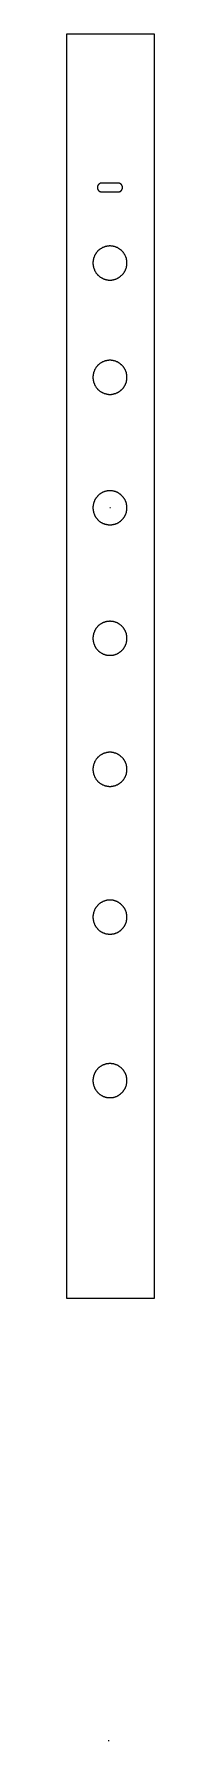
# Model space of a CAD drawing. Header units: inches. Extents: x -0.3 to 0.3, y -8.1 to 3.9.
import ezdxf

# ---------------------------------------------------------------- set-up
doc = ezdxf.new("R2010")
doc.units = ezdxf.units.IN
doc.header["$MEASUREMENT"] = 0
doc.layers.add('Default', color=18, linetype='Continuous', true_color=0x000000)
doc.layers.add('WARBL 4.6 top holes', color=18, linetype='Continuous', true_color=0x000000)

msp = doc.modelspace()

# ---------------------------------------------------------------- linework, layer by layer
at = {"layer": 'Default'}
msp.add_lwpolyline([(-0.01, -8.078), (-0.017, -8.078)], dxfattribs=at)
at = {"layer": 'WARBL 4.6 top holes'}
for points in [[(-0.312, 3.937), (-0.312, -4.961), (0.312, -4.961), (0.312, 3.937)], [(0.312, 3.937), (-0.312, 3.937)], [(-0.061, 2.888), (-0.062, 2.888), (-0.063, 2.888), (-0.065, 2.888), (-0.066, 2.888), (-0.067, 2.888), (-0.068, 2.888), (-0.069, 2.888), (-0.07, 2.887), (-0.071, 2.887), (-0.072, 2.887), (-0.073, 2.886), (-0.074, 2.886), (-0.075, 2.885), (-0.076, 2.885), (-0.077, 2.884), (-0.078, 2.884), (-0.078, 2.883), (-0.079, 2.883), (-0.08, 2.882), (-0.081, 2.881), (-0.082, 2.881), (-0.083, 2.88), (-0.083, 2.879), (-0.084, 2.879), (-0.085, 2.878), (-0.086, 2.877), (-0.086, 2.876), (-0.087, 2.875), (-0.087, 2.874), (-0.088, 2.873), (-0.089, 2.872), (-0.089, 2.872), (-0.09, 2.871), (-0.09, 2.87), (-0.09, 2.869), (-0.091, 2.868), (-0.091, 2.867), (-0.091, 2.866), (-0.092, 2.865), (-0.092, 2.864), (-0.092, 2.862), (-0.092, 2.861), (-0.092, 2.86), (-0.093, 2.859), (-0.093, 2.858), (-0.093, 2.857)], [(0.053, 2.888), (-0.061, 2.888)], [(0.085, 2.857), (0.085, 2.858), (0.085, 2.859), (0.084, 2.86), (0.084, 2.861), (0.084, 2.862), (0.084, 2.864), (0.084, 2.865), (0.083, 2.866), (0.083, 2.867), (0.083, 2.868), (0.082, 2.869), (0.082, 2.87), (0.082, 2.871), (0.081, 2.872), (0.081, 2.872), (0.08, 2.873), (0.079, 2.874), (0.079, 2.875), (0.078, 2.876), (0.078, 2.877), (0.077, 2.878), (0.076, 2.879), (0.075, 2.879), (0.075, 2.88), (0.074, 2.881), (0.073, 2.881), (0.072, 2.882), (0.071, 2.883), (0.07, 2.883), (0.07, 2.884), (0.069, 2.884), (0.068, 2.885), (0.067, 2.885), (0.066, 2.886), (0.065, 2.886), (0.064, 2.887), (0.063, 2.887), (0.062, 2.887), (0.061, 2.888), (0.06, 2.888), (0.059, 2.888), (0.058, 2.888), (0.057, 2.888), (0.055, 2.888), (0.054, 2.888), (0.053, 2.888)], [(-0.093, 2.857), (-0.093, 2.856), (-0.093, 2.855), (-0.092, 2.854), (-0.092, 2.853), (-0.092, 2.852), (-0.092, 2.851), (-0.092, 2.85), (-0.091, 2.849), (-0.091, 2.848), (-0.091, 2.847), (-0.09, 2.846), (-0.09, 2.845), (-0.09, 2.844), (-0.089, 2.843), (-0.089, 2.842), (-0.088, 2.841), (-0.087, 2.84), (-0.087, 2.839), (-0.086, 2.838), (-0.086, 2.837), (-0.085, 2.837), (-0.084, 2.836), (-0.083, 2.835), (-0.083, 2.834), (-0.082, 2.834), (-0.081, 2.833), (-0.08, 2.832), (-0.079, 2.832), (-0.078, 2.831), (-0.078, 2.83), (-0.077, 2.83), (-0.076, 2.829), (-0.075, 2.829), (-0.074, 2.829), (-0.073, 2.828), (-0.072, 2.828), (-0.071, 2.827), (-0.07, 2.827), (-0.069, 2.827), (-0.068, 2.827), (-0.067, 2.826), (-0.066, 2.826), (-0.065, 2.826), (-0.063, 2.826), (-0.062, 2.826), (-0.061, 2.826)], [(-0.061, 2.826), (0.053, 2.826)], [(0.053, 2.826), (0.054, 2.826), (0.055, 2.826), (0.057, 2.826), (0.058, 2.826), (0.059, 2.826), (0.06, 2.827), (0.061, 2.827), (0.062, 2.827), (0.063, 2.827), (0.064, 2.828), (0.065, 2.828), (0.066, 2.829), (0.067, 2.829), (0.068, 2.829), (0.069, 2.83), (0.07, 2.83), (0.07, 2.831), (0.071, 2.832), (0.072, 2.832), (0.073, 2.833), (0.074, 2.834), (0.075, 2.834), (0.075, 2.835), (0.076, 2.836), (0.077, 2.837), (0.078, 2.837), (0.078, 2.838), (0.079, 2.839), (0.079, 2.84), (0.08, 2.841), (0.081, 2.842), (0.081, 2.843), (0.082, 2.844), (0.082, 2.845), (0.082, 2.846), (0.083, 2.847), (0.083, 2.848), (0.083, 2.849), (0.084, 2.85), (0.084, 2.851), (0.084, 2.852), (0.084, 2.853), (0.084, 2.854), (0.085, 2.855), (0.085, 2.856), (0.085, 2.857)], [(0, 0.602), (-0.004, 0.602)]]:
    msp.add_lwpolyline(points, dxfattribs=at)
for points in [[(-0.004, 2.446), (-0.007, 2.446), (-0.009, 2.446), (-0.012, 2.445), (-0.015, 2.445), (-0.017, 2.445), (-0.02, 2.445), (-0.023, 2.444), (-0.026, 2.444), (-0.028, 2.443), (-0.031, 2.443), (-0.034, 2.442), (-0.037, 2.441), (-0.04, 2.44), (-0.042, 2.439), (-0.045, 2.438), (-0.048, 2.437), (-0.051, 2.436), (-0.054, 2.435), (-0.056, 2.434), (-0.059, 2.432), (-0.062, 2.431), (-0.064, 2.429), (-0.067, 2.428), (-0.07, 2.426), (-0.072, 2.424), (-0.075, 2.423), (-0.077, 2.421), (-0.079, 2.419), (-0.082, 2.417), (-0.084, 2.415), (-0.086, 2.413), (-0.089, 2.411), (-0.091, 2.408), (-0.093, 2.406), (-0.095, 2.404), (-0.097, 2.401), (-0.099, 2.399), (-0.101, 2.396), (-0.103, 2.394), (-0.104, 2.391), (-0.106, 2.389), (-0.108, 2.386), (-0.109, 2.383), (-0.11, 2.381), (-0.112, 2.378), (-0.113, 2.375), (-0.114, 2.373), (-0.115, 2.37), (-0.116, 2.367), (-0.117, 2.364), (-0.118, 2.361), (-0.119, 2.359), (-0.12, 2.356), (-0.121, 2.353), (-0.121, 2.35), (-0.122, 2.348), (-0.122, 2.345), (-0.123, 2.342), (-0.123, 2.339), (-0.123, 2.336), (-0.124, 2.334), (-0.124, 2.331), (-0.124, 2.328), (-0.124, 2.326), (-0.124, 2.323), (-0.124, 2.32), (-0.124, 2.318), (-0.123, 2.315), (-0.123, 2.312), (-0.123, 2.309), (-0.122, 2.307), (-0.122, 2.304), (-0.121, 2.301), (-0.121, 2.298), (-0.12, 2.295), (-0.119, 2.293), (-0.118, 2.29), (-0.117, 2.287), (-0.116, 2.284), (-0.115, 2.282), (-0.114, 2.279), (-0.113, 2.276), (-0.112, 2.273), (-0.11, 2.271), (-0.109, 2.268), (-0.108, 2.265), (-0.106, 2.263), (-0.104, 2.26), (-0.103, 2.257), (-0.101, 2.255), (-0.099, 2.252), (-0.097, 2.25), (-0.095, 2.248), (-0.093, 2.245), (-0.091, 2.243), (-0.089, 2.241), (-0.086, 2.239), (-0.084, 2.237), (-0.082, 2.235), (-0.079, 2.233), (-0.077, 2.231), (-0.075, 2.229), (-0.072, 2.227), (-0.07, 2.225), (-0.067, 2.224), (-0.064, 2.222), (-0.062, 2.221), (-0.059, 2.219), (-0.056, 2.218), (-0.054, 2.216), (-0.051, 2.215), (-0.048, 2.214), (-0.045, 2.213), (-0.042, 2.212), (-0.04, 2.211), (-0.037, 2.21), (-0.034, 2.21), (-0.031, 2.209), (-0.028, 2.208), (-0.026, 2.208), (-0.023, 2.207), (-0.02, 2.207), (-0.017, 2.206), (-0.015, 2.206), (-0.012, 2.206), (-0.009, 2.206), (-0.007, 2.206), (-0.004, 2.206), (-0.001, 2.206), (0.001, 2.206), (0.004, 2.206), (0.007, 2.206), (0.01, 2.206), (0.012, 2.207), (0.015, 2.207), (0.018, 2.208), (0.021, 2.208), (0.024, 2.209), (0.026, 2.21), (0.029, 2.21), (0.032, 2.211), (0.035, 2.212), (0.038, 2.213), (0.04, 2.214), (0.043, 2.215), (0.046, 2.216), (0.049, 2.218), (0.051, 2.219), (0.054, 2.221), (0.057, 2.222), (0.059, 2.224), (0.062, 2.225), (0.064, 2.227), (0.067, 2.229), (0.069, 2.231), (0.072, 2.233), (0.074, 2.235), (0.076, 2.237), (0.079, 2.239), (0.081, 2.241), (0.083, 2.243), (0.085, 2.245), (0.087, 2.248), (0.089, 2.25), (0.091, 2.252), (0.093, 2.255), (0.095, 2.257), (0.097, 2.26), (0.098, 2.263), (0.1, 2.265), (0.101, 2.268), (0.103, 2.271), (0.104, 2.273), (0.105, 2.276), (0.107, 2.279), (0.108, 2.282), (0.109, 2.284), (0.11, 2.287), (0.111, 2.29), (0.112, 2.293), (0.112, 2.295), (0.113, 2.298), (0.114, 2.301), (0.114, 2.304), (0.115, 2.307), (0.115, 2.309), (0.115, 2.312), (0.116, 2.315), (0.116, 2.318), (0.116, 2.32), (0.116, 2.323), (0.116, 2.326), (0.116, 2.328), (0.116, 2.331), (0.116, 2.334), (0.116, 2.336), (0.115, 2.339), (0.115, 2.342), (0.115, 2.345), (0.114, 2.348), (0.114, 2.35), (0.113, 2.353), (0.112, 2.356), (0.112, 2.359), (0.111, 2.361), (0.11, 2.364), (0.109, 2.367), (0.108, 2.37), (0.107, 2.373), (0.105, 2.375), (0.104, 2.378), (0.103, 2.381), (0.101, 2.383), (0.1, 2.386), (0.098, 2.389), (0.097, 2.391), (0.095, 2.394), (0.093, 2.396), (0.091, 2.399), (0.089, 2.401), (0.087, 2.404), (0.085, 2.406), (0.083, 2.408), (0.081, 2.411), (0.079, 2.413), (0.076, 2.415), (0.074, 2.417), (0.072, 2.419), (0.069, 2.421), (0.067, 2.423), (0.064, 2.424), (0.062, 2.426), (0.059, 2.428), (0.057, 2.429), (0.054, 2.431), (0.051, 2.432), (0.049, 2.434), (0.046, 2.435), (0.043, 2.436), (0.04, 2.437), (0.038, 2.438), (0.035, 2.439), (0.032, 2.44), (0.029, 2.441), (0.026, 2.442), (0.024, 2.443), (0.021, 2.443), (0.018, 2.444), (0.015, 2.444), (0.012, 2.445), (0.01, 2.445), (0.007, 2.445), (0.004, 2.445), (0.001, 2.446), (-0.001, 2.446)], [(-0.004, 1.641), (-0.007, 1.641), (-0.009, 1.641), (-0.012, 1.641), (-0.015, 1.64), (-0.017, 1.64), (-0.02, 1.64), (-0.023, 1.639), (-0.026, 1.639), (-0.028, 1.638), (-0.031, 1.638), (-0.034, 1.637), (-0.037, 1.636), (-0.04, 1.635), (-0.042, 1.635), (-0.045, 1.634), (-0.048, 1.633), (-0.051, 1.631), (-0.054, 1.63), (-0.056, 1.629), (-0.059, 1.628), (-0.062, 1.626), (-0.064, 1.625), (-0.067, 1.623), (-0.07, 1.621), (-0.072, 1.62), (-0.075, 1.618), (-0.077, 1.616), (-0.079, 1.614), (-0.082, 1.612), (-0.084, 1.61), (-0.086, 1.608), (-0.089, 1.606), (-0.091, 1.604), (-0.093, 1.601), (-0.095, 1.599), (-0.097, 1.597), (-0.099, 1.594), (-0.101, 1.592), (-0.103, 1.589), (-0.104, 1.587), (-0.106, 1.584), (-0.108, 1.581), (-0.109, 1.579), (-0.11, 1.576), (-0.112, 1.573), (-0.113, 1.571), (-0.114, 1.568), (-0.115, 1.565), (-0.116, 1.562), (-0.117, 1.56), (-0.118, 1.557), (-0.119, 1.554), (-0.12, 1.551), (-0.121, 1.548), (-0.121, 1.546), (-0.122, 1.543), (-0.122, 1.54), (-0.123, 1.537), (-0.123, 1.534), (-0.123, 1.532), (-0.124, 1.529), (-0.124, 1.526), (-0.124, 1.524), (-0.124, 1.521), (-0.124, 1.518), (-0.124, 1.516), (-0.124, 1.513), (-0.123, 1.51), (-0.123, 1.507), (-0.123, 1.505), (-0.122, 1.502), (-0.122, 1.499), (-0.121, 1.496), (-0.121, 1.494), (-0.12, 1.491), (-0.119, 1.488), (-0.118, 1.485), (-0.117, 1.482), (-0.116, 1.48), (-0.115, 1.477), (-0.114, 1.474), (-0.113, 1.471), (-0.112, 1.469), (-0.11, 1.466), (-0.109, 1.463), (-0.108, 1.461), (-0.106, 1.458), (-0.104, 1.455), (-0.103, 1.453), (-0.101, 1.45), (-0.099, 1.448), (-0.097, 1.445), (-0.095, 1.443), (-0.093, 1.441), (-0.091, 1.438), (-0.089, 1.436), (-0.086, 1.434), (-0.084, 1.432), (-0.082, 1.43), (-0.079, 1.428), (-0.077, 1.426), (-0.075, 1.424), (-0.072, 1.422), (-0.07, 1.421), (-0.067, 1.419), (-0.064, 1.417), (-0.062, 1.416), (-0.059, 1.414), (-0.056, 1.413), (-0.054, 1.412), (-0.051, 1.411), (-0.048, 1.409), (-0.045, 1.408), (-0.042, 1.407), (-0.04, 1.406), (-0.037, 1.406), (-0.034, 1.405), (-0.031, 1.404), (-0.028, 1.404), (-0.026, 1.403), (-0.023, 1.402), (-0.02, 1.402), (-0.017, 1.402), (-0.015, 1.401), (-0.012, 1.401), (-0.009, 1.401), (-0.007, 1.401), (-0.004, 1.401), (-0.001, 1.401), (0.001, 1.401), (0.004, 1.401), (0.007, 1.401), (0.01, 1.402), (0.012, 1.402), (0.015, 1.402), (0.018, 1.403), (0.021, 1.404), (0.024, 1.404), (0.026, 1.405), (0.029, 1.406), (0.032, 1.406), (0.035, 1.407), (0.038, 1.408), (0.04, 1.409), (0.043, 1.411), (0.046, 1.412), (0.049, 1.413), (0.051, 1.414), (0.054, 1.416), (0.057, 1.417), (0.059, 1.419), (0.062, 1.421), (0.064, 1.422), (0.067, 1.424), (0.069, 1.426), (0.072, 1.428), (0.074, 1.43), (0.076, 1.432), (0.079, 1.434), (0.081, 1.436), (0.083, 1.438), (0.085, 1.441), (0.087, 1.443), (0.089, 1.445), (0.091, 1.448), (0.093, 1.45), (0.095, 1.453), (0.097, 1.455), (0.098, 1.458), (0.1, 1.461), (0.101, 1.463), (0.103, 1.466), (0.104, 1.469), (0.105, 1.471), (0.107, 1.474), (0.108, 1.477), (0.109, 1.48), (0.11, 1.482), (0.111, 1.485), (0.112, 1.488), (0.112, 1.491), (0.113, 1.494), (0.114, 1.496), (0.114, 1.499), (0.115, 1.502), (0.115, 1.505), (0.115, 1.507), (0.116, 1.51), (0.116, 1.513), (0.116, 1.516), (0.116, 1.518), (0.116, 1.521), (0.116, 1.524), (0.116, 1.526), (0.116, 1.529), (0.116, 1.532), (0.115, 1.534), (0.115, 1.537), (0.115, 1.54), (0.114, 1.543), (0.114, 1.546), (0.113, 1.548), (0.112, 1.551), (0.112, 1.554), (0.111, 1.557), (0.11, 1.56), (0.109, 1.562), (0.108, 1.565), (0.107, 1.568), (0.105, 1.571), (0.104, 1.573), (0.103, 1.576), (0.101, 1.579), (0.1, 1.581), (0.098, 1.584), (0.097, 1.587), (0.095, 1.589), (0.093, 1.592), (0.091, 1.594), (0.089, 1.597), (0.087, 1.599), (0.085, 1.601), (0.083, 1.604), (0.081, 1.606), (0.079, 1.608), (0.076, 1.61), (0.074, 1.612), (0.072, 1.614), (0.069, 1.616), (0.067, 1.618), (0.064, 1.62), (0.062, 1.621), (0.059, 1.623), (0.057, 1.625), (0.054, 1.626), (0.051, 1.628), (0.049, 1.629), (0.046, 1.63), (0.043, 1.631), (0.04, 1.633), (0.038, 1.634), (0.035, 1.635), (0.032, 1.635), (0.029, 1.636), (0.026, 1.637), (0.024, 1.638), (0.021, 1.638), (0.018, 1.639), (0.015, 1.639), (0.012, 1.64), (0.01, 1.64), (0.007, 1.64), (0.004, 1.641), (0.001, 1.641), (-0.001, 1.641)], [(-0.004, 0.722), (-0.007, 0.722), (-0.009, 0.722), (-0.012, 0.722), (-0.015, 0.722), (-0.017, 0.722), (-0.02, 0.721), (-0.023, 0.721), (-0.026, 0.72), (-0.028, 0.72), (-0.031, 0.719), (-0.034, 0.719), (-0.037, 0.718), (-0.04, 0.717), (-0.042, 0.716), (-0.045, 0.715), (-0.048, 0.714), (-0.051, 0.713), (-0.054, 0.712), (-0.056, 0.71), (-0.059, 0.709), (-0.062, 0.708), (-0.064, 0.706), (-0.067, 0.705), (-0.07, 0.703), (-0.072, 0.701), (-0.075, 0.699), (-0.077, 0.698), (-0.079, 0.696), (-0.082, 0.694), (-0.084, 0.692), (-0.086, 0.689), (-0.089, 0.687), (-0.091, 0.685), (-0.093, 0.683), (-0.095, 0.68), (-0.097, 0.678), (-0.099, 0.676), (-0.101, 0.673), (-0.103, 0.671), (-0.104, 0.668), (-0.106, 0.666), (-0.108, 0.663), (-0.109, 0.66), (-0.11, 0.658), (-0.112, 0.655), (-0.113, 0.652), (-0.114, 0.649), (-0.115, 0.647), (-0.116, 0.644), (-0.117, 0.641), (-0.118, 0.638), (-0.119, 0.635), (-0.12, 0.633), (-0.121, 0.63), (-0.121, 0.627), (-0.122, 0.624), (-0.122, 0.622), (-0.123, 0.619), (-0.123, 0.616), (-0.123, 0.613), (-0.124, 0.611), (-0.124, 0.608), (-0.124, 0.605), (-0.124, 0.602), (-0.124, 0.6), (-0.124, 0.597), (-0.124, 0.594), (-0.123, 0.592), (-0.123, 0.589), (-0.123, 0.586), (-0.122, 0.583), (-0.122, 0.581), (-0.121, 0.578), (-0.121, 0.575), (-0.12, 0.572), (-0.119, 0.569), (-0.118, 0.567), (-0.117, 0.564), (-0.116, 0.561), (-0.115, 0.558), (-0.114, 0.556), (-0.113, 0.553), (-0.112, 0.55), (-0.11, 0.547), (-0.109, 0.545), (-0.108, 0.542), (-0.106, 0.539), (-0.104, 0.537), (-0.103, 0.534), (-0.101, 0.532), (-0.099, 0.529), (-0.097, 0.527), (-0.095, 0.524), (-0.093, 0.522), (-0.091, 0.52), (-0.089, 0.518), (-0.086, 0.515), (-0.084, 0.513), (-0.082, 0.511), (-0.079, 0.509), (-0.077, 0.507), (-0.075, 0.506), (-0.072, 0.504), (-0.07, 0.502), (-0.067, 0.5), (-0.064, 0.499), (-0.062, 0.497), (-0.059, 0.496), (-0.056, 0.494), (-0.054, 0.493), (-0.051, 0.492), (-0.048, 0.491), (-0.045, 0.49), (-0.042, 0.489), (-0.04, 0.488), (-0.037, 0.487), (-0.034, 0.486), (-0.031, 0.486), (-0.028, 0.485), (-0.026, 0.484), (-0.023, 0.484), (-0.02, 0.484), (-0.017, 0.483), (-0.015, 0.483), (-0.012, 0.483), (-0.009, 0.483), (-0.007, 0.482), (-0.004, 0.482), (-0.001, 0.482), (0.001, 0.483), (0.004, 0.483), (0.007, 0.483), (0.01, 0.483), (0.012, 0.484), (0.015, 0.484), (0.018, 0.484), (0.021, 0.485), (0.024, 0.486), (0.026, 0.486), (0.029, 0.487), (0.032, 0.488), (0.035, 0.489), (0.038, 0.49), (0.04, 0.491), (0.043, 0.492), (0.046, 0.493), (0.049, 0.494), (0.051, 0.496), (0.054, 0.497), (0.057, 0.499), (0.059, 0.5), (0.062, 0.502), (0.064, 0.504), (0.067, 0.506), (0.069, 0.507), (0.072, 0.509), (0.074, 0.511), (0.076, 0.513), (0.079, 0.515), (0.081, 0.518), (0.083, 0.52), (0.085, 0.522), (0.087, 0.524), (0.089, 0.527), (0.091, 0.529), (0.093, 0.532), (0.095, 0.534), (0.097, 0.537), (0.098, 0.539), (0.1, 0.542), (0.101, 0.545), (0.103, 0.547), (0.104, 0.55), (0.105, 0.553), (0.107, 0.556), (0.108, 0.558), (0.109, 0.561), (0.11, 0.564), (0.111, 0.567), (0.112, 0.569), (0.112, 0.572), (0.113, 0.575), (0.114, 0.578), (0.114, 0.581), (0.115, 0.583), (0.115, 0.586), (0.115, 0.589), (0.116, 0.592), (0.116, 0.594), (0.116, 0.597), (0.116, 0.6), (0.116, 0.602), (0.116, 0.605), (0.116, 0.608), (0.116, 0.611), (0.116, 0.613), (0.115, 0.616), (0.115, 0.619), (0.115, 0.622), (0.114, 0.624), (0.114, 0.627), (0.113, 0.63), (0.112, 0.633), (0.112, 0.635), (0.111, 0.638), (0.11, 0.641), (0.109, 0.644), (0.108, 0.647), (0.107, 0.649), (0.105, 0.652), (0.104, 0.655), (0.103, 0.658), (0.101, 0.66), (0.1, 0.663), (0.098, 0.666), (0.097, 0.668), (0.095, 0.671), (0.093, 0.673), (0.091, 0.676), (0.089, 0.678), (0.087, 0.68), (0.085, 0.683), (0.083, 0.685), (0.081, 0.687), (0.079, 0.689), (0.076, 0.692), (0.074, 0.694), (0.072, 0.696), (0.069, 0.698), (0.067, 0.699), (0.064, 0.701), (0.062, 0.703), (0.059, 0.705), (0.057, 0.706), (0.054, 0.708), (0.051, 0.709), (0.049, 0.71), (0.046, 0.712), (0.043, 0.713), (0.04, 0.714), (0.038, 0.715), (0.035, 0.716), (0.032, 0.717), (0.029, 0.718), (0.026, 0.719), (0.024, 0.719), (0.021, 0.72), (0.018, 0.72), (0.015, 0.721), (0.012, 0.721), (0.01, 0.722), (0.007, 0.722), (0.004, 0.722), (0.001, 0.722), (-0.001, 0.722)], [(-0.004, -0.436), (-0.001, -0.436), (0.001, -0.436), (0.004, -0.436), (0.007, -0.436), (0.01, -0.436), (0.012, -0.435), (0.015, -0.435), (0.018, -0.434), (0.021, -0.434), (0.024, -0.433), (0.026, -0.433), (0.029, -0.432), (0.032, -0.431), (0.035, -0.43), (0.038, -0.429), (0.04, -0.428), (0.043, -0.427), (0.046, -0.426), (0.049, -0.424), (0.051, -0.423), (0.054, -0.422), (0.057, -0.42), (0.059, -0.419), (0.062, -0.417), (0.064, -0.415), (0.067, -0.413), (0.069, -0.412), (0.072, -0.41), (0.074, -0.408), (0.076, -0.406), (0.079, -0.403), (0.081, -0.401), (0.083, -0.399), (0.085, -0.397), (0.087, -0.394), (0.089, -0.392), (0.091, -0.39), (0.093, -0.387), (0.095, -0.385), (0.097, -0.382), (0.098, -0.38), (0.1, -0.377), (0.101, -0.374), (0.103, -0.372), (0.104, -0.369), (0.105, -0.366), (0.107, -0.363), (0.108, -0.361), (0.109, -0.358), (0.11, -0.355), (0.111, -0.352), (0.112, -0.349), (0.112, -0.347), (0.113, -0.344), (0.114, -0.341), (0.114, -0.338), (0.115, -0.336), (0.115, -0.333), (0.115, -0.33), (0.116, -0.327), (0.116, -0.325), (0.116, -0.322), (0.116, -0.319), (0.116, -0.316), (0.116, -0.314), (0.116, -0.311), (0.116, -0.308), (0.116, -0.306), (0.115, -0.303), (0.115, -0.3), (0.115, -0.297), (0.114, -0.295), (0.114, -0.292), (0.113, -0.289), (0.112, -0.286), (0.112, -0.283), (0.111, -0.281), (0.11, -0.278), (0.109, -0.275), (0.108, -0.272), (0.107, -0.27), (0.105, -0.267), (0.104, -0.264), (0.103, -0.261), (0.101, -0.259), (0.1, -0.256), (0.098, -0.253), (0.097, -0.251), (0.095, -0.248), (0.093, -0.246), (0.091, -0.243), (0.089, -0.241), (0.087, -0.238), (0.085, -0.236), (0.083, -0.234), (0.081, -0.232), (0.079, -0.229), (0.076, -0.227), (0.074, -0.225), (0.072, -0.223), (0.069, -0.221), (0.067, -0.22), (0.064, -0.218), (0.062, -0.216), (0.059, -0.214), (0.057, -0.213), (0.054, -0.211), (0.051, -0.21), (0.049, -0.208), (0.046, -0.207), (0.043, -0.206), (0.04, -0.205), (0.038, -0.204), (0.035, -0.203), (0.032, -0.202), (0.029, -0.201), (0.026, -0.2), (0.024, -0.2), (0.021, -0.199), (0.018, -0.198), (0.015, -0.198), (0.012, -0.198), (0.01, -0.197), (0.007, -0.197), (0.004, -0.197), (0.001, -0.197), (-0.001, -0.196), (-0.004, -0.196), (-0.007, -0.196), (-0.009, -0.197), (-0.012, -0.197), (-0.015, -0.197), (-0.017, -0.197), (-0.02, -0.198), (-0.023, -0.198), (-0.026, -0.198), (-0.028, -0.199), (-0.031, -0.2), (-0.034, -0.2), (-0.037, -0.201), (-0.04, -0.202), (-0.042, -0.203), (-0.045, -0.204), (-0.048, -0.205), (-0.051, -0.206), (-0.054, -0.207), (-0.056, -0.208), (-0.059, -0.21), (-0.062, -0.211), (-0.064, -0.213), (-0.067, -0.214), (-0.07, -0.216), (-0.072, -0.218), (-0.075, -0.22), (-0.077, -0.221), (-0.079, -0.223), (-0.082, -0.225), (-0.084, -0.227), (-0.086, -0.229), (-0.089, -0.232), (-0.091, -0.234), (-0.093, -0.236), (-0.095, -0.238), (-0.097, -0.241), (-0.099, -0.243), (-0.101, -0.246), (-0.103, -0.248), (-0.104, -0.251), (-0.106, -0.253), (-0.108, -0.256), (-0.109, -0.259), (-0.11, -0.261), (-0.112, -0.264), (-0.113, -0.267), (-0.114, -0.27), (-0.115, -0.272), (-0.116, -0.275), (-0.117, -0.278), (-0.118, -0.281), (-0.119, -0.283), (-0.12, -0.286), (-0.121, -0.289), (-0.121, -0.292), (-0.122, -0.295), (-0.122, -0.297), (-0.123, -0.3), (-0.123, -0.303), (-0.123, -0.306), (-0.124, -0.308), (-0.124, -0.311), (-0.124, -0.314), (-0.124, -0.316), (-0.124, -0.319), (-0.124, -0.322), (-0.124, -0.325), (-0.123, -0.327), (-0.123, -0.33), (-0.123, -0.333), (-0.122, -0.336), (-0.122, -0.338), (-0.121, -0.341), (-0.121, -0.344), (-0.12, -0.347), (-0.119, -0.349), (-0.118, -0.352), (-0.117, -0.355), (-0.116, -0.358), (-0.115, -0.361), (-0.114, -0.363), (-0.113, -0.366), (-0.112, -0.369), (-0.11, -0.372), (-0.109, -0.374), (-0.108, -0.377), (-0.106, -0.38), (-0.104, -0.382), (-0.103, -0.385), (-0.101, -0.387), (-0.099, -0.39), (-0.097, -0.392), (-0.095, -0.394), (-0.093, -0.397), (-0.091, -0.399), (-0.089, -0.401), (-0.086, -0.403), (-0.084, -0.406), (-0.082, -0.408), (-0.079, -0.41), (-0.077, -0.412), (-0.075, -0.413), (-0.072, -0.415), (-0.07, -0.417), (-0.067, -0.419), (-0.064, -0.42), (-0.062, -0.422), (-0.059, -0.423), (-0.056, -0.424), (-0.054, -0.426), (-0.051, -0.427), (-0.048, -0.428), (-0.045, -0.429), (-0.042, -0.43), (-0.04, -0.431), (-0.037, -0.432), (-0.034, -0.433), (-0.031, -0.433), (-0.028, -0.434), (-0.026, -0.434), (-0.023, -0.435), (-0.02, -0.435), (-0.017, -0.436), (-0.015, -0.436), (-0.012, -0.436), (-0.009, -0.436), (-0.007, -0.436)], [(-0.004, -1.359), (-0.001, -1.359), (0.001, -1.359), (0.004, -1.359), (0.007, -1.358), (0.01, -1.358), (0.012, -1.358), (0.015, -1.357), (0.018, -1.357), (0.021, -1.356), (0.024, -1.356), (0.026, -1.355), (0.029, -1.354), (0.032, -1.353), (0.035, -1.353), (0.038, -1.352), (0.04, -1.35), (0.043, -1.349), (0.046, -1.348), (0.049, -1.347), (0.051, -1.345), (0.054, -1.344), (0.057, -1.343), (0.059, -1.341), (0.062, -1.339), (0.064, -1.338), (0.067, -1.336), (0.069, -1.334), (0.072, -1.332), (0.074, -1.33), (0.076, -1.328), (0.079, -1.326), (0.081, -1.324), (0.083, -1.322), (0.085, -1.319), (0.087, -1.317), (0.089, -1.315), (0.091, -1.312), (0.093, -1.31), (0.095, -1.307), (0.097, -1.305), (0.098, -1.302), (0.1, -1.299), (0.101, -1.297), (0.103, -1.294), (0.104, -1.291), (0.105, -1.289), (0.107, -1.286), (0.108, -1.283), (0.109, -1.28), (0.11, -1.277), (0.111, -1.275), (0.112, -1.272), (0.112, -1.269), (0.113, -1.266), (0.114, -1.264), (0.114, -1.261), (0.115, -1.258), (0.115, -1.255), (0.115, -1.252), (0.116, -1.25), (0.116, -1.247), (0.116, -1.244), (0.116, -1.242), (0.116, -1.239), (0.116, -1.236), (0.116, -1.234), (0.116, -1.231), (0.116, -1.228), (0.115, -1.225), (0.115, -1.223), (0.115, -1.22), (0.114, -1.217), (0.114, -1.214), (0.113, -1.211), (0.112, -1.209), (0.112, -1.206), (0.111, -1.203), (0.11, -1.2), (0.109, -1.197), (0.108, -1.195), (0.107, -1.192), (0.105, -1.189), (0.104, -1.186), (0.103, -1.184), (0.101, -1.181), (0.1, -1.178), (0.098, -1.176), (0.097, -1.173), (0.095, -1.171), (0.093, -1.168), (0.091, -1.166), (0.089, -1.163), (0.087, -1.161), (0.085, -1.159), (0.083, -1.156), (0.081, -1.154), (0.079, -1.152), (0.076, -1.15), (0.074, -1.148), (0.072, -1.146), (0.069, -1.144), (0.067, -1.142), (0.064, -1.14), (0.062, -1.138), (0.059, -1.137), (0.057, -1.135), (0.054, -1.134), (0.051, -1.132), (0.049, -1.131), (0.046, -1.13), (0.043, -1.128), (0.04, -1.127), (0.038, -1.126), (0.035, -1.125), (0.032, -1.124), (0.029, -1.124), (0.026, -1.123), (0.024, -1.122), (0.021, -1.121), (0.018, -1.121), (0.015, -1.12), (0.012, -1.12), (0.01, -1.12), (0.007, -1.119), (0.004, -1.119), (0.001, -1.119), (-0.001, -1.119), (-0.004, -1.119), (-0.007, -1.119), (-0.009, -1.119), (-0.012, -1.119), (-0.015, -1.119), (-0.017, -1.12), (-0.02, -1.12), (-0.023, -1.12), (-0.026, -1.121), (-0.028, -1.121), (-0.031, -1.122), (-0.034, -1.123), (-0.037, -1.124), (-0.04, -1.124), (-0.042, -1.125), (-0.045, -1.126), (-0.048, -1.127), (-0.051, -1.128), (-0.054, -1.13), (-0.056, -1.131), (-0.059, -1.132), (-0.062, -1.134), (-0.064, -1.135), (-0.067, -1.137), (-0.07, -1.138), (-0.072, -1.14), (-0.075, -1.142), (-0.077, -1.144), (-0.079, -1.146), (-0.082, -1.148), (-0.084, -1.15), (-0.086, -1.152), (-0.089, -1.154), (-0.091, -1.156), (-0.093, -1.159), (-0.095, -1.161), (-0.097, -1.163), (-0.099, -1.166), (-0.101, -1.168), (-0.103, -1.171), (-0.104, -1.173), (-0.106, -1.176), (-0.108, -1.178), (-0.109, -1.181), (-0.11, -1.184), (-0.112, -1.186), (-0.113, -1.189), (-0.114, -1.192), (-0.115, -1.195), (-0.116, -1.197), (-0.117, -1.2), (-0.118, -1.203), (-0.119, -1.206), (-0.12, -1.209), (-0.121, -1.211), (-0.121, -1.214), (-0.122, -1.217), (-0.122, -1.22), (-0.123, -1.223), (-0.123, -1.225), (-0.123, -1.228), (-0.124, -1.231), (-0.124, -1.234), (-0.124, -1.236), (-0.124, -1.239), (-0.124, -1.242), (-0.124, -1.244), (-0.124, -1.247), (-0.123, -1.25), (-0.123, -1.252), (-0.123, -1.255), (-0.122, -1.258), (-0.122, -1.261), (-0.121, -1.264), (-0.121, -1.266), (-0.12, -1.269), (-0.119, -1.272), (-0.118, -1.275), (-0.117, -1.277), (-0.116, -1.28), (-0.115, -1.283), (-0.114, -1.286), (-0.113, -1.289), (-0.112, -1.291), (-0.11, -1.294), (-0.109, -1.297), (-0.108, -1.299), (-0.106, -1.302), (-0.104, -1.305), (-0.103, -1.307), (-0.101, -1.31), (-0.099, -1.312), (-0.097, -1.315), (-0.095, -1.317), (-0.093, -1.319), (-0.091, -1.322), (-0.089, -1.324), (-0.086, -1.326), (-0.084, -1.328), (-0.082, -1.33), (-0.079, -1.332), (-0.077, -1.334), (-0.075, -1.336), (-0.072, -1.338), (-0.07, -1.339), (-0.067, -1.341), (-0.064, -1.343), (-0.062, -1.344), (-0.059, -1.345), (-0.056, -1.347), (-0.054, -1.348), (-0.051, -1.349), (-0.048, -1.35), (-0.045, -1.352), (-0.042, -1.353), (-0.04, -1.353), (-0.037, -1.354), (-0.034, -1.355), (-0.031, -1.356), (-0.028, -1.356), (-0.026, -1.357), (-0.023, -1.357), (-0.02, -1.358), (-0.017, -1.358), (-0.015, -1.358), (-0.012, -1.359), (-0.009, -1.359), (-0.007, -1.359)], [(-0.004, -2.399), (-0.001, -2.399), (0.001, -2.399), (0.004, -2.399), (0.007, -2.399), (0.01, -2.399), (0.012, -2.398), (0.015, -2.398), (0.018, -2.397), (0.021, -2.397), (0.024, -2.396), (0.026, -2.396), (0.029, -2.395), (0.032, -2.394), (0.035, -2.393), (0.038, -2.392), (0.04, -2.391), (0.043, -2.39), (0.046, -2.389), (0.049, -2.387), (0.051, -2.386), (0.054, -2.385), (0.057, -2.383), (0.059, -2.382), (0.062, -2.38), (0.064, -2.378), (0.067, -2.376), (0.069, -2.375), (0.072, -2.373), (0.074, -2.371), (0.076, -2.369), (0.079, -2.366), (0.081, -2.364), (0.083, -2.362), (0.085, -2.36), (0.087, -2.357), (0.089, -2.355), (0.091, -2.353), (0.093, -2.35), (0.095, -2.348), (0.097, -2.345), (0.098, -2.343), (0.1, -2.34), (0.101, -2.337), (0.103, -2.335), (0.104, -2.332), (0.105, -2.329), (0.107, -2.326), (0.108, -2.324), (0.109, -2.321), (0.11, -2.318), (0.111, -2.315), (0.112, -2.312), (0.112, -2.31), (0.113, -2.307), (0.114, -2.304), (0.114, -2.301), (0.115, -2.298), (0.115, -2.296), (0.115, -2.293), (0.116, -2.29), (0.116, -2.287), (0.116, -2.285), (0.116, -2.282), (0.116, -2.279), (0.116, -2.277), (0.116, -2.274), (0.116, -2.271), (0.116, -2.269), (0.115, -2.266), (0.115, -2.263), (0.115, -2.26), (0.114, -2.258), (0.114, -2.255), (0.113, -2.252), (0.112, -2.249), (0.112, -2.246), (0.111, -2.244), (0.11, -2.241), (0.109, -2.238), (0.108, -2.235), (0.107, -2.233), (0.105, -2.23), (0.104, -2.227), (0.103, -2.224), (0.101, -2.222), (0.1, -2.219), (0.098, -2.216), (0.097, -2.214), (0.095, -2.211), (0.093, -2.209), (0.091, -2.206), (0.089, -2.204), (0.087, -2.201), (0.085, -2.199), (0.083, -2.197), (0.081, -2.195), (0.079, -2.192), (0.076, -2.19), (0.074, -2.188), (0.072, -2.186), (0.069, -2.184), (0.067, -2.183), (0.064, -2.181), (0.062, -2.179), (0.059, -2.177), (0.057, -2.176), (0.054, -2.174), (0.051, -2.173), (0.049, -2.171), (0.046, -2.17), (0.043, -2.169), (0.04, -2.168), (0.038, -2.167), (0.035, -2.166), (0.032, -2.165), (0.029, -2.164), (0.026, -2.163), (0.024, -2.163), (0.021, -2.162), (0.018, -2.161), (0.015, -2.161), (0.012, -2.161), (0.01, -2.16), (0.007, -2.16), (0.004, -2.16), (0.001, -2.16), (-0.001, -2.159), (-0.004, -2.159), (-0.007, -2.159), (-0.009, -2.16), (-0.012, -2.16), (-0.015, -2.16), (-0.017, -2.16), (-0.02, -2.161), (-0.023, -2.161), (-0.026, -2.161), (-0.028, -2.162), (-0.031, -2.163), (-0.034, -2.163), (-0.037, -2.164), (-0.04, -2.165), (-0.042, -2.166), (-0.045, -2.167), (-0.048, -2.168), (-0.051, -2.169), (-0.054, -2.17), (-0.056, -2.171), (-0.059, -2.173), (-0.062, -2.174), (-0.064, -2.176), (-0.067, -2.177), (-0.07, -2.179), (-0.072, -2.181), (-0.075, -2.183), (-0.077, -2.184), (-0.079, -2.186), (-0.082, -2.188), (-0.084, -2.19), (-0.086, -2.192), (-0.089, -2.195), (-0.091, -2.197), (-0.093, -2.199), (-0.095, -2.201), (-0.097, -2.204), (-0.099, -2.206), (-0.101, -2.209), (-0.103, -2.211), (-0.104, -2.214), (-0.106, -2.216), (-0.108, -2.219), (-0.109, -2.222), (-0.11, -2.224), (-0.112, -2.227), (-0.113, -2.23), (-0.114, -2.233), (-0.115, -2.235), (-0.116, -2.238), (-0.117, -2.241), (-0.118, -2.244), (-0.119, -2.246), (-0.12, -2.249), (-0.121, -2.252), (-0.121, -2.255), (-0.122, -2.258), (-0.122, -2.26), (-0.123, -2.263), (-0.123, -2.266), (-0.123, -2.269), (-0.124, -2.271), (-0.124, -2.274), (-0.124, -2.277), (-0.124, -2.279), (-0.124, -2.282), (-0.124, -2.285), (-0.124, -2.287), (-0.123, -2.29), (-0.123, -2.293), (-0.123, -2.296), (-0.122, -2.298), (-0.122, -2.301), (-0.121, -2.304), (-0.121, -2.307), (-0.12, -2.31), (-0.119, -2.312), (-0.118, -2.315), (-0.117, -2.318), (-0.116, -2.321), (-0.115, -2.324), (-0.114, -2.326), (-0.113, -2.329), (-0.112, -2.332), (-0.11, -2.335), (-0.109, -2.337), (-0.108, -2.34), (-0.106, -2.343), (-0.104, -2.345), (-0.103, -2.348), (-0.101, -2.35), (-0.099, -2.353), (-0.097, -2.355), (-0.095, -2.357), (-0.093, -2.36), (-0.091, -2.362), (-0.089, -2.364), (-0.086, -2.366), (-0.084, -2.369), (-0.082, -2.371), (-0.079, -2.373), (-0.077, -2.375), (-0.075, -2.376), (-0.072, -2.378), (-0.07, -2.38), (-0.067, -2.382), (-0.064, -2.383), (-0.062, -2.385), (-0.059, -2.386), (-0.056, -2.387), (-0.054, -2.389), (-0.051, -2.39), (-0.048, -2.391), (-0.045, -2.392), (-0.042, -2.393), (-0.04, -2.394), (-0.037, -2.395), (-0.034, -2.396), (-0.031, -2.396), (-0.028, -2.397), (-0.026, -2.397), (-0.023, -2.398), (-0.02, -2.398), (-0.017, -2.399), (-0.015, -2.399), (-0.012, -2.399), (-0.009, -2.399), (-0.007, -2.399)], [(-0.004, -3.55), (-0.001, -3.55), (0.001, -3.55), (0.004, -3.55), (0.007, -3.55), (0.01, -3.549), (0.012, -3.549), (0.015, -3.549), (0.018, -3.548), (0.021, -3.548), (0.024, -3.547), (0.026, -3.546), (0.029, -3.546), (0.032, -3.545), (0.035, -3.544), (0.038, -3.543), (0.04, -3.542), (0.043, -3.541), (0.046, -3.539), (0.049, -3.538), (0.051, -3.537), (0.054, -3.535), (0.057, -3.534), (0.059, -3.532), (0.062, -3.531), (0.064, -3.529), (0.067, -3.527), (0.069, -3.525), (0.072, -3.523), (0.074, -3.521), (0.076, -3.519), (0.079, -3.517), (0.081, -3.515), (0.083, -3.513), (0.085, -3.511), (0.087, -3.508), (0.089, -3.506), (0.091, -3.503), (0.093, -3.501), (0.095, -3.498), (0.097, -3.496), (0.098, -3.493), (0.1, -3.491), (0.101, -3.488), (0.103, -3.485), (0.104, -3.483), (0.105, -3.48), (0.107, -3.477), (0.108, -3.474), (0.109, -3.472), (0.11, -3.469), (0.111, -3.466), (0.112, -3.463), (0.112, -3.46), (0.113, -3.458), (0.114, -3.455), (0.114, -3.452), (0.115, -3.449), (0.115, -3.447), (0.115, -3.444), (0.116, -3.441), (0.116, -3.438), (0.116, -3.436), (0.116, -3.433), (0.116, -3.43), (0.116, -3.428), (0.116, -3.425), (0.116, -3.422), (0.116, -3.419), (0.115, -3.417), (0.115, -3.414), (0.115, -3.411), (0.114, -3.408), (0.114, -3.406), (0.113, -3.403), (0.112, -3.4), (0.112, -3.397), (0.111, -3.394), (0.11, -3.392), (0.109, -3.389), (0.108, -3.386), (0.107, -3.383), (0.105, -3.381), (0.104, -3.378), (0.103, -3.375), (0.101, -3.372), (0.1, -3.37), (0.098, -3.367), (0.097, -3.365), (0.095, -3.362), (0.093, -3.359), (0.091, -3.357), (0.089, -3.355), (0.087, -3.352), (0.085, -3.35), (0.083, -3.348), (0.081, -3.345), (0.079, -3.343), (0.076, -3.341), (0.074, -3.339), (0.072, -3.337), (0.069, -3.335), (0.067, -3.333), (0.064, -3.331), (0.062, -3.33), (0.059, -3.328), (0.057, -3.327), (0.054, -3.325), (0.051, -3.324), (0.049, -3.322), (0.046, -3.321), (0.043, -3.32), (0.04, -3.319), (0.038, -3.318), (0.035, -3.317), (0.032, -3.316), (0.029, -3.315), (0.026, -3.314), (0.024, -3.313), (0.021, -3.313), (0.018, -3.312), (0.015, -3.312), (0.012, -3.311), (0.01, -3.311), (0.007, -3.311), (0.004, -3.31), (0.001, -3.31), (-0.001, -3.31), (-0.004, -3.31), (-0.007, -3.31), (-0.009, -3.31), (-0.012, -3.31), (-0.015, -3.311), (-0.017, -3.311), (-0.02, -3.311), (-0.023, -3.312), (-0.026, -3.312), (-0.028, -3.313), (-0.031, -3.313), (-0.034, -3.314), (-0.037, -3.315), (-0.04, -3.316), (-0.042, -3.317), (-0.045, -3.318), (-0.048, -3.319), (-0.051, -3.32), (-0.054, -3.321), (-0.056, -3.322), (-0.059, -3.324), (-0.062, -3.325), (-0.064, -3.327), (-0.067, -3.328), (-0.07, -3.33), (-0.072, -3.331), (-0.075, -3.333), (-0.077, -3.335), (-0.079, -3.337), (-0.082, -3.339), (-0.084, -3.341), (-0.086, -3.343), (-0.089, -3.345), (-0.091, -3.348), (-0.093, -3.35), (-0.095, -3.352), (-0.097, -3.355), (-0.099, -3.357), (-0.101, -3.359), (-0.103, -3.362), (-0.104, -3.365), (-0.106, -3.367), (-0.108, -3.37), (-0.109, -3.372), (-0.11, -3.375), (-0.112, -3.378), (-0.113, -3.381), (-0.114, -3.383), (-0.115, -3.386), (-0.116, -3.389), (-0.117, -3.392), (-0.118, -3.394), (-0.119, -3.397), (-0.12, -3.4), (-0.121, -3.403), (-0.121, -3.406), (-0.122, -3.408), (-0.122, -3.411), (-0.123, -3.414), (-0.123, -3.417), (-0.123, -3.419), (-0.124, -3.422), (-0.124, -3.425), (-0.124, -3.428), (-0.124, -3.43), (-0.124, -3.433), (-0.124, -3.436), (-0.124, -3.438), (-0.123, -3.441), (-0.123, -3.444), (-0.123, -3.447), (-0.122, -3.449), (-0.122, -3.452), (-0.121, -3.455), (-0.121, -3.458), (-0.12, -3.46), (-0.119, -3.463), (-0.118, -3.466), (-0.117, -3.469), (-0.116, -3.472), (-0.115, -3.474), (-0.114, -3.477), (-0.113, -3.48), (-0.112, -3.483), (-0.11, -3.485), (-0.109, -3.488), (-0.108, -3.491), (-0.106, -3.493), (-0.104, -3.496), (-0.103, -3.498), (-0.101, -3.501), (-0.099, -3.503), (-0.097, -3.506), (-0.095, -3.508), (-0.093, -3.511), (-0.091, -3.513), (-0.089, -3.515), (-0.086, -3.517), (-0.084, -3.519), (-0.082, -3.521), (-0.079, -3.523), (-0.077, -3.525), (-0.075, -3.527), (-0.072, -3.529), (-0.07, -3.531), (-0.067, -3.532), (-0.064, -3.534), (-0.062, -3.535), (-0.059, -3.537), (-0.056, -3.538), (-0.054, -3.539), (-0.051, -3.541), (-0.048, -3.542), (-0.045, -3.543), (-0.042, -3.544), (-0.04, -3.545), (-0.037, -3.546), (-0.034, -3.546), (-0.031, -3.547), (-0.028, -3.548), (-0.026, -3.548), (-0.023, -3.549), (-0.02, -3.549), (-0.017, -3.549), (-0.015, -3.55), (-0.012, -3.55), (-0.009, -3.55), (-0.007, -3.55)]]:
    msp.add_lwpolyline(points, close=True, dxfattribs=at)

doc.saveas('drawing.dxf')
